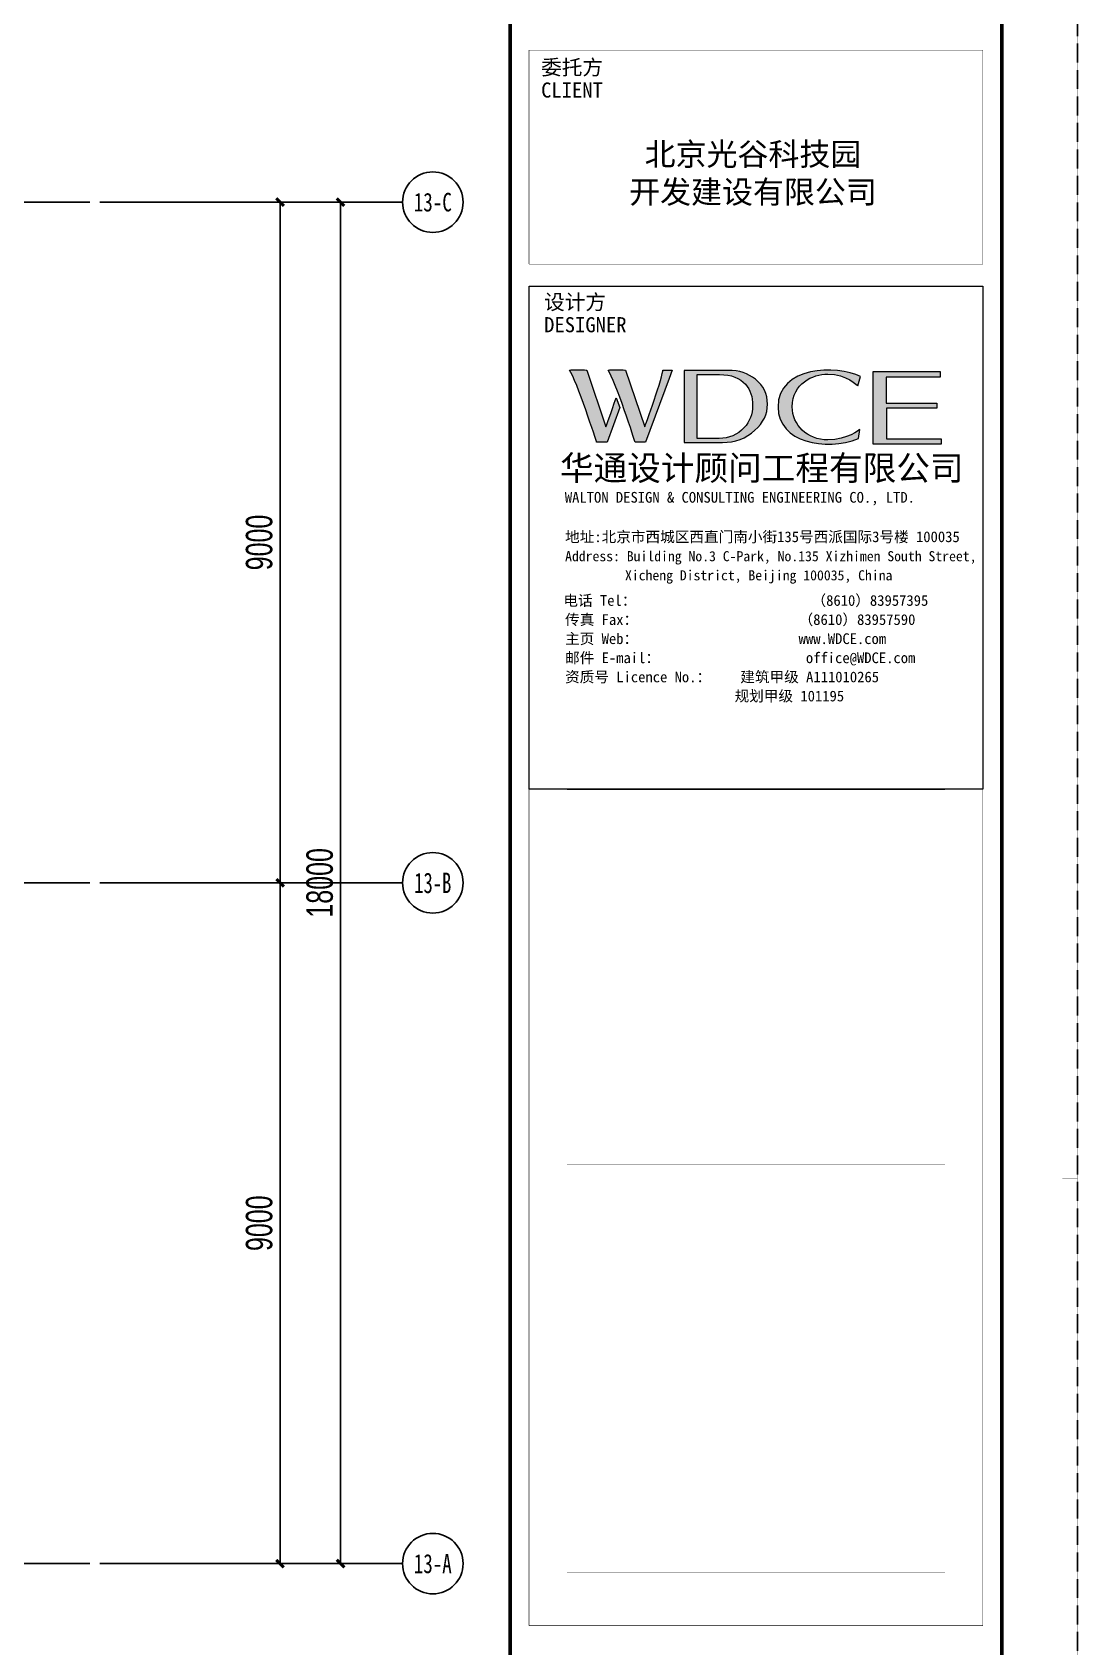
# Model space of a CAD drawing. Extents: x -67167 to 417929, y -86205 to 407116.
# Drawn here: x 143792 to 157610, y 114606 to 135950 of the extents above; entities that cross this region are included whole.
import ezdxf
from ezdxf.enums import TextEntityAlignment as Align

# ---------------------------------------------------------------- set-up
doc = ezdxf.new("R2010")
doc.units = 0
doc.header["$LTSCALE"] = 1000
doc.linetypes.add('DASH', pattern=[0.35, 0.25, -0.1])
doc.linetypes.add('DOTE', pattern=[2.42, 2, -0.2, 0.02, -0.2])
doc.layers.get('Defpoints').update_dxf_attribs({"color": 165})
for name, color, linetype in [('AXIS', 3, 'DOTE'), ('AXIS_TEXT', 7, 'Continuous'), ('s-beam', 4, 'DASH'), ('X-104 13#平面$0$01-标注_轴线坐标', 132, 'Continuous'), ('X-104 13#平面$0$02-TEXT_轴号', 7, 'Continuous')]:
    doc.layers.add(name, color=color, linetype=linetype)
doc.styles.add('COMPLEX', font='COMPLEX')
doc.styles.add('X-104 13#平面$0$_TCH_AXIS', font='STXIHEI.TTF', dxfattribs={"width": 0.75})
doc.styles.add('X-104 13#平面$0$_TCH_DIM_T3', font='', dxfattribs={"width": 0.705882})
doc.styles.add('图签信息$0$hwxh', font='STXIHEI.TTF')
doc.styles.add('图签信息$0$华文细黑', font='STXIHEI.TTF', dxfattribs={"height": 10})
doc.styles.get('X-104 13#平面$0$_TCH_DIM_T3').set_extended_font_data('FZXiHei I-Z08S')
doc.dimstyles.new('X-104 13#平面$0$_TCH_ARCH&&100', dxfattribs={"dimtxt": 350, "dimasz": 100, "dimexe": 250, "dimexo": 300, "dimgap": 100, "dimtad": 1, "dimdec": 0, "dimzin": 0, "dimdsep": 46, "dimtxsty": 'X-104 13#平面$0$_TCH_DIM_T3', "dimblk": 'X-104 13#平面$0$_ArchTick', "dimcen": 0.09, "dimclrt": 7, "dimazin": 2, "dimtfac": 1, "dimtdec": 0, "dimtix": 1, "dimtmove": 2, "dimatfit": 3, "dimfxl": 1, "dimtolj": 1, "dimtzin": 0, "dimarcsym": 0})

# ---------------------------------------------------------------- blocks, each defined once
blk = doc.blocks.new('_AXISO')
blk.add_circle((0, 0), 0.5)
at = {"layer": 'AXIS_TEXT', "style": 'COMPLEX', "width": 1.041667}
blk.add_attdef('A', text='', height=0.56, dxfattribs=at).set_placement((-0.25, -0.28), (0.25, -0.28), align=Align.FIT)
blk = doc.blocks.new('X-104 13#平面$0$_ArchTick')
at = {"color": 0, "linetype": 'ByBlock', "const_width": 0.4}
blk.add_lwpolyline([(-0.5, -0.5), (0.5, 0.5)], dxfattribs=at)
blk = doc.blocks.new('*D151')
at = {"layer": 'Defpoints', "color": 0, "transparency": 16777216}
for p in [(144567, 133705), (147867, 133705), (144567, 115705)]:
    blk.add_point(p, dxfattribs=at)
at = {"layer": 'X-104 13#平面$0$01-标注_轴线坐标', "color": 0, "lineweight": -2, "transparency": 16777216}
for p, q in [((144867, 133705), (148117, 133705)), ((147867, 115705), (147867, 133705)), ((144867, 115705), (148117, 115705))]:
    blk.add_line(p, q, dxfattribs=at)
at = {"layer": 'X-104 13#平面$0$01-标注_轴线坐标', "color": 0, "lineweight": -2, "transparency": 16777216, "xscale": 100, "yscale": 100, "zscale": 100}
for p, rotation in [((147867, 133705), 90), ((147867, 115705), 270)]:
    blk.add_blockref('X-104 13#平面$0$_ArchTick', p, dxfattribs=dict(at, rotation=rotation))
at = {"layer": 'X-104 13#平面$0$01-标注_轴线坐标', "color": 7, "transparency": 16777216, "insert": (147592, 124705), "char_height": 350, "attachment_point": 5, "rotation": 90, "style": 'X-104 13#平面$0$_TCH_DIM_T3'}
blk.add_mtext('\\A1;18000', dxfattribs=at)
blk = doc.blocks.new('*D152')
at = {"layer": 'Defpoints', "color": 0, "transparency": 16777216}
for p in [(144567, 124705), (147067, 124705), (144567, 115705)]:
    blk.add_point(p, dxfattribs=at)
at = {"layer": 'X-104 13#平面$0$01-标注_轴线坐标', "color": 0, "lineweight": -2, "transparency": 16777216}
for p, q in [((144867, 124705), (147317, 124705)), ((147067, 115705), (147067, 124705)), ((144867, 115705), (147317, 115705))]:
    blk.add_line(p, q, dxfattribs=at)
at = {"layer": 'X-104 13#平面$0$01-标注_轴线坐标', "color": 0, "lineweight": -2, "transparency": 16777216, "xscale": 100, "yscale": 100, "zscale": 100}
for p, rotation in [((147067, 124705), 90), ((147067, 115705), 270)]:
    blk.add_blockref('X-104 13#平面$0$_ArchTick', p, dxfattribs=dict(at, rotation=rotation))
at = {"layer": 'X-104 13#平面$0$01-标注_轴线坐标', "color": 7, "transparency": 16777216, "insert": (146792, 120205), "char_height": 350, "attachment_point": 5, "rotation": 90, "style": 'X-104 13#平面$0$_TCH_DIM_T3'}
blk.add_mtext('\\A1;9000', dxfattribs=at)
blk = doc.blocks.new('*D153')
at = {"layer": 'Defpoints', "color": 0, "transparency": 16777216}
for p in [(144567, 133705), (147067, 133705), (144567, 124705)]:
    blk.add_point(p, dxfattribs=at)
at = {"layer": 'X-104 13#平面$0$01-标注_轴线坐标', "color": 0, "lineweight": -2, "transparency": 16777216}
for p, q in [((144867, 133705), (147317, 133705)), ((147067, 124705), (147067, 133705)), ((144867, 124705), (147317, 124705))]:
    blk.add_line(p, q, dxfattribs=at)
at = {"layer": 'X-104 13#平面$0$01-标注_轴线坐标', "color": 0, "lineweight": -2, "transparency": 16777216, "xscale": 100, "yscale": 100, "zscale": 100}
for p, rotation in [((147067, 133705), 90), ((147067, 124705), 270)]:
    blk.add_blockref('X-104 13#平面$0$_ArchTick', p, dxfattribs=dict(at, rotation=rotation))
at = {"layer": 'X-104 13#平面$0$01-标注_轴线坐标', "color": 7, "transparency": 16777216, "insert": (146792, 129205), "char_height": 350, "attachment_point": 5, "rotation": 90, "style": 'X-104 13#平面$0$_TCH_DIM_T3'}
blk.add_mtext('\\A1;9000', dxfattribs=at)
blk = doc.blocks.new('图框-A1')
for points, const_width in [([(0, 0), (841, 0), (841, 594), (0, 594)], 0.05), ([(766, 584), (25, 584), (25, 10), (766, 10)], 0.5)]:
    blk.add_lwpolyline(points, close=True, dxfattribs=dict(const_width=const_width))
at = {"const_width": 0.05}
blk.add_lwpolyline([(841, 297), (839, 297)], dxfattribs=at)
blk = doc.blocks.new('图签信息$0$logo2')
h = blk.add_hatch(color=7)
h.paths.add_polyline_path([(19.021, -7.36), (15.845, -7.36), (15.845, -3.972), (18.974, -3.972), (18.974, -4.243), (16.461, -4.243), (16.461, -5.448), (18.811, -5.448), (18.811, -5.686), (16.474, -5.686), (16.474, -7.116), (19.021, -7.116)])
edge = h.paths.add_edge_path()
edge.add_spline(control_points=[(15.259, -4.206), (15.259, -4.206), (15.127, -4.646), (15.127, -4.646), (15.127, -4.646), (14.62, -4.101), (13.734, -4.101), (13.035, -4.101), (12.071, -4.537), (12.076, -5.621), (12.08, -6.488), (12.766, -7.164), (13.734, -7.168), (14.656, -7.172), (15.227, -6.68), (15.227, -6.68), (15.227, -6.68), (15.164, -7.108), (15.164, -7.108), (13.632, -7.703), (11.417, -7.291), (11.411, -5.643), (11.404, -3.721), (14.157, -3.665), (15.259, -4.206)], knot_values=[0, 0, 0, 0, 1, 1, 1, 2, 2, 2, 3, 3, 3, 4, 4, 4, 5, 5, 5, 6, 6, 6, 7, 7, 7, 8, 8, 8, 8], degree=3, periodic=0)
edge = h.paths.add_edge_path(flags=16)
edge.add_spline(control_points=[(10.229, -5.566), (10.229, -5.16), (10.12, -4.83), (9.897, -4.576), (9.63, -4.273), (9.228, -4.122), (8.69, -4.122), (8.69, -4.122), (7.638, -4.122), (7.638, -4.122), (7.638, -4.122), (7.638, -7.098), (7.638, -7.098), (7.638, -7.098), (8.663, -7.098), (8.663, -7.098), (9.133, -7.098), (9.519, -6.934), (9.823, -6.604), (10.095, -6.309), (10.229, -5.964), (10.229, -5.566)], knot_values=[0, 0, 0, 0, 1, 1, 1, 2, 2, 2, 3, 3, 3, 4, 4, 4, 5, 5, 5, 6, 6, 6, 7, 7, 7, 7], degree=3, periodic=0)
edge = h.paths.add_edge_path()
edge.add_spline(control_points=[(10.919, -5.505), (10.919, -5.962), (10.725, -6.366), (10.336, -6.719), (9.92, -7.098), (9.414, -7.288), (8.817, -7.288), (8.817, -7.288), (7.028, -7.288), (7.028, -7.288), (7.028, -7.288), (7.028, -3.925), (7.028, -3.925), (7.028, -3.925), (9.095, -3.925), (9.095, -3.925), (9.593, -3.925), (10.015, -4.063), (10.363, -4.34), (10.733, -4.637), (10.919, -5.026), (10.919, -5.505)], knot_values=[0, 0, 0, 0, 1, 1, 1, 2, 2, 2, 3, 3, 3, 4, 4, 4, 5, 5, 5, 6, 6, 6, 7, 7, 7, 7], degree=3, periodic=0)
at = {"lineweight": 0}
blk.add_lwpolyline([(19.021, -7.36), (15.845, -7.36), (15.845, -3.972), (18.974, -3.972), (18.974, -4.243), (16.461, -4.243), (16.461, -5.448), (18.811, -5.448), (18.811, -5.686), (16.474, -5.686), (16.474, -7.116), (19.021, -7.116), (19.021, -7.36)], dxfattribs=at)
for points, knots in [([(15.259, -4.206), (15.259, -4.206), (15.127, -4.646), (15.127, -4.646), (15.127, -4.646), (14.62, -4.101), (13.734, -4.101), (13.035, -4.101), (12.071, -4.537), (12.076, -5.621), (12.08, -6.488), (12.766, -7.164), (13.734, -7.168), (14.656, -7.172), (15.227, -6.68), (15.227, -6.68), (15.227, -6.68), (15.164, -7.108), (15.164, -7.108), (13.632, -7.703), (11.417, -7.291), (11.411, -5.643), (11.404, -3.721), (14.157, -3.665), (15.259, -4.206)], [0, 0, 0, 0, 1, 1, 1, 2, 2, 2, 3, 3, 3, 4, 4, 4, 5, 5, 5, 6, 6, 6, 7, 7, 7, 8, 8, 8, 8]), ([(10.919, -5.505), (10.919, -5.962), (10.725, -6.366), (10.336, -6.719), (9.92, -7.098), (9.414, -7.288), (8.817, -7.288), (8.817, -7.288), (7.028, -7.288), (7.028, -7.288), (7.028, -7.288), (7.028, -3.925), (7.028, -3.925), (7.028, -3.925), (9.095, -3.925), (9.095, -3.925), (9.593, -3.925), (10.015, -4.063), (10.363, -4.34), (10.733, -4.637), (10.919, -5.026), (10.919, -5.505)], [0, 0, 0, 0, 1, 1, 1, 2, 2, 2, 3, 3, 3, 4, 4, 4, 5, 5, 5, 6, 6, 6, 7, 7, 7, 7]), ([(10.229, -5.566), (10.229, -5.16), (10.12, -4.83), (9.897, -4.576), (9.63, -4.273), (9.228, -4.122), (8.69, -4.122), (8.69, -4.122), (7.638, -4.122), (7.638, -4.122), (7.638, -4.122), (7.638, -7.098), (7.638, -7.098), (7.638, -7.098), (8.663, -7.098), (8.663, -7.098), (9.133, -7.098), (9.519, -6.934), (9.823, -6.604), (10.095, -6.309), (10.229, -5.964), (10.229, -5.566)], [0, 0, 0, 0, 1, 1, 1, 2, 2, 2, 3, 3, 3, 4, 4, 4, 5, 5, 5, 6, 6, 6, 7, 7, 7, 7])]:
    blk.add_open_spline(points, degree=3, knots=knots, dxfattribs=at)
blk = doc.blocks.new('图签信息$0$logo1')
h = blk.add_hatch(color=8)
edge = h.paths.add_edge_path()
edge.add_spline(control_points=[(3.863, -5.205), (3.635, -5.88), (3.386, -6.562), (3.386, -6.562), (3.386, -6.562), (2.503, -3.908), (2.503, -3.908), (2.503, -3.908), (1.802, -3.905), (1.687, -3.908), (2.021, -4.386), (2.952, -7.271), (2.952, -7.271), (2.952, -7.271), (3.437, -7.271), (3.437, -7.271), (3.437, -7.271), (4.032, -5.659), (4.032, -5.659), (4.032, -5.659), (3.863, -5.205), (3.863, -5.205)], knot_values=[0, 0, 0, 0, 1, 1, 1, 2, 2, 2, 3, 3, 3, 4, 4, 4, 5, 5, 5, 6, 6, 6, 7, 7, 7, 7], degree=3, periodic=0)
h = blk.add_hatch(color=7)
edge = h.paths.add_edge_path()
edge.add_spline(control_points=[(6.038, -3.908), (6.09, -4.101), (5.198, -6.562), (5.198, -6.562), (5.198, -6.562), (4.302, -3.908), (4.302, -3.908), (4.302, -3.908), (3.6, -3.905), (3.486, -3.908), (3.821, -4.386), (4.751, -7.271), (4.751, -7.271), (4.751, -7.271), (5.236, -7.271), (5.236, -7.271), (5.236, -7.271), (6.333, -4.3), (6.333, -4.3), (6.333, -4.3), (6.482, -3.908), (6.482, -3.908), (6.482, -3.908), (6.214, -3.914), (6.038, -3.908)], knot_values=[0, 0, 0, 0, 1, 1, 1, 2, 2, 2, 3, 3, 3, 4, 4, 4, 5, 5, 5, 6, 6, 6, 7, 7, 7, 8, 8, 8, 8], degree=3, periodic=0)
at = {"color": 8, "lineweight": 0}
blk.add_open_spline([(3.863, -5.205), (3.635, -5.88), (3.386, -6.562), (3.386, -6.562), (3.386, -6.562), (2.503, -3.908), (2.503, -3.908), (2.503, -3.908), (1.802, -3.905), (1.687, -3.908), (2.021, -4.386), (2.952, -7.271), (2.952, -7.271), (2.952, -7.271), (3.437, -7.271), (3.437, -7.271), (3.437, -7.271), (4.032, -5.659), (4.032, -5.659), (4.032, -5.659), (3.863, -5.205), (3.863, -5.205)], degree=3, knots=[0, 0, 0, 0, 1, 1, 1, 2, 2, 2, 3, 3, 3, 4, 4, 4, 5, 5, 5, 6, 6, 6, 7, 7, 7, 7], dxfattribs=at)
at = {"lineweight": 0}
blk.add_open_spline([(6.038, -3.908), (6.09, -4.101), (5.198, -6.562), (5.198, -6.562), (5.198, -6.562), (4.302, -3.908), (4.302, -3.908), (4.302, -3.908), (3.6, -3.905), (3.486, -3.908), (3.821, -4.386), (4.751, -7.271), (4.751, -7.271), (4.751, -7.271), (5.236, -7.271), (5.236, -7.271), (5.236, -7.271), (6.333, -4.3), (6.333, -4.3), (6.333, -4.3), (6.482, -3.908), (6.482, -3.908), (6.482, -3.908), (6.214, -3.914), (6.038, -3.908)], degree=3, knots=[0, 0, 0, 0, 1, 1, 1, 2, 2, 2, 3, 3, 3, 4, 4, 4, 5, 5, 5, 6, 6, 6, 7, 7, 7, 8, 8, 8, 8], dxfattribs=at)
blk.add_blockref('图签信息$0$logo2', (0, 0))
blk = doc.blocks.new('图签信息$0$时间-logo')
at = {"layer": 'Defpoints', "lineweight": 0}
blk.add_lwpolyline([(0, -23.457), (-21.166, -23.457), (-21.166, 0), (0, 0), (0, -23.457)], dxfattribs=at)
blk.add_blockref('图签信息$0$logo1', (-20.967, 0))
at = {"style": '图签信息$0$hwxh'}
for s, height, p in [('华通设计顾问工程有限公司 ', 1.15, (-19.726, -9.054)), ('WALTON DESIGN & CONSULTING ENGINEERING CO., LTD.', 0.5, (-19.497, -10.096)), ('地址:北京市西城区西直门南小街135号西派国际3号楼 100035', 0.5, (-19.485, -11.936)), ('Address: Building No.3 C-Park, No.135 Xizhimen South Street, ', 0.47, (-19.485, -12.827)), ('Xicheng District, Beijing 100035, China ', 0.47, (-16.691, -13.718)), ('电话 Tel：                        （8610）83957395 ', 0.5, (-19.564, -14.906)), ('传真 Fax：                      （8610）83957590 ', 0.5, (-19.485, -15.798)), ('主页 Web：                      www.WDCE.com ', 0.5, (-19.485, -16.689)), ('邮件 E-mail：                    office@WDCE.com ', 0.5, (-19.485, -17.58)), ('资质号 Licence No.：    建筑甲级 A111010265 ', 0.5, (-19.485, -18.472)), ('   规划甲级 101195', 0.5, (-12.602, -19.363))]:
    blk.add_text(s, height=height, dxfattribs=at).set_placement(p)
blk = doc.blocks.new('图签信息')
at = {"const_width": 0.5}
blk.add_lwpolyline([(-65, 0), (0, 0), (0, 500.5), (-65, 500.5)], close=True, dxfattribs=at)
at = {"const_width": 0.05}
for points in [[(-2.5, 407.85), (-2.5, 436.12), (-62.5, 436.12), (-62.5, 407.85)], [(-62.5, 407.85), (-2.5, 407.85)], [(-62.5, 404.92), (-62.5, 227.83)], [(-62.5, 404.92), (-2.5, 404.92)], [(-62.5, 227.83), (-2.5, 227.83), (-2.5, 404.92)], [(-57.5, 338.36), (-7.5, 338.36)], [(-57.5, 288.83), (-7.5, 288.83)], [(-57.5, 234.85), (-7.5, 234.85)], [(-62.5, 227.83), (-2.5, 227.83)]]:
    blk.add_lwpolyline(points, dxfattribs=at)
at = {"ltscale": 0.001, "xscale": 2.834689937531524, "yscale": 2.834689937531524, "zscale": 2.834689937531524}
blk.add_blockref('图签信息$0$时间-logo', (-2.5, 404.92), dxfattribs=at)
at = {"style": '图签信息$0$华文细黑'}
for s, p in [('委托方', (-60.9, 434.86)), ('CLIENT', (-60.9, 431.86)), ('设计方', (-60.5, 403.83)), ('DESIGNER', (-60.5, 400.83))]:
    blk.add_text(s, height=2, dxfattribs=at).set_placement(p, align=Align.TOP_LEFT)
at = {"color": 4, "ltscale": 0.001, "insert": (-32.9, 419.71), "char_height": 3, "width": 58.4895, "attachment_point": 5, "style": '图签信息$0$华文细黑'}
blk.add_mtext('北京光谷科技园\\P开发建设有限公司', dxfattribs=at)
blk = doc.blocks.new('图签-A1')
at = {"color": 2}
blk.add_blockref('图签信息', (0, 0), dxfattribs=at)

msp = doc.modelspace()

# ---------------------------------------------------------------- linework, layer by layer
at = {"layer": 'AXIS'}
for p, q in [((144550.704, 133704.846), (81217.267, 133704.845)), ((144550.704, 124704.846), (81217.267, 124704.845)), ((144550.704, 115704.846), (81217.267, 115704.845))]:
    msp.add_line(p, q, dxfattribs=at)
at = {"layer": 's-beam'}
msp.add_lwpolyline([(73507.761, 150501.127), (157607.761, 150501.128), (157607.762, 91101.128), (73507.762, 91101.127)], close=True, dxfattribs=at)
at = {"layer": 'X-104 13#平面$0$01-标注_轴线坐标'}
for p, q in [((144685.753, 133704.846), (148685.753, 133704.846)), ((144685.753, 124704.846), (148685.753, 124704.846)), ((144685.753, 115704.846), (148685.753, 115704.846))]:
    msp.add_line(p, q, dxfattribs=at)

# ---------------------------------------------------------------- block references
at = {"xscale": 99.99999999999991, "yscale": 99.99999999999991, "zscale": 99.99999999999991, "rotation": 6.766459210986319e-07}
msp.add_blockref('图框-A1', (73507.762, 91101.127), dxfattribs=at)
at = {"xscale": 100, "yscale": 100, "zscale": 100}
msp.add_blockref('图签-A1', (156607.762, 92101.127), dxfattribs=at)
at = {"layer": 'X-104 13#平面$0$01-标注_轴线坐标'}
ref = msp.add_blockref('_AXISO', (149085.753, 133704.846), dxfattribs=dict(at, xscale=799.9999999999995, yscale=799.9999999999995, zscale=799.9999999999995, rotation=6.766459210986319e-07))
ref.add_attrib('A', '13-C', dxfattribs={"layer": 'X-104 13#平面$0$02-TEXT_轴号', "height": 246.186, "rotation": 0.0000007, "style": 'X-104 13#平面$0$_TCH_AXIS', "width": 0.677407}).set_placement((148834.261, 133581.753), (149337.245, 133581.753), align=Align.FIT)
ref = msp.add_blockref('_AXISO', (149085.753, 124704.846), dxfattribs=dict(at, xscale=799.9999999999995, yscale=799.9999999999995, zscale=799.9999999999995, rotation=6.766459210986319e-07))
ref.add_attrib('A', '13-B', dxfattribs={"layer": 'X-104 13#平面$0$02-TEXT_轴号', "height": 270.9983, "rotation": 0.0000007, "style": 'X-104 13#平面$0$_TCH_AXIS', "width": 0.670726}).set_placement((148840.723, 124569.347), (149330.784, 124569.347), align=Align.FIT)
ref = msp.add_blockref('_AXISO', (149085.753, 115704.846), dxfattribs=dict(at, xscale=799.9999999999995, yscale=799.9999999999995, zscale=799.9999999999995, rotation=6.766459210986319e-07))
ref.add_attrib('A', '13-A', dxfattribs={"layer": 'X-104 13#平面$0$02-TEXT_轴号', "height": 253.0161, "rotation": 0.0000007, "style": 'X-104 13#平面$0$_TCH_AXIS', "width": 0.676587}).set_placement((148835.962, 115578.338), (149335.545, 115578.338), align=Align.FIT)

# ---------------------------------------------------------------- dimensions: what is measured, and where the dimension line sits
for p1, p2, distance, picture, middle in [((144567.298, 115704.846), (144567.298, 133704.846), -3300, '*D151', (147592.298, 124704.846)), ((144567.298, 124704.846), (144567.298, 133704.846), -2500, '*D153', (146792.298, 129204.846)), ((144567.298, 115704.846), (144567.298, 124704.846), -2500, '*D152', (146792.298, 120204.846))]:
    dim = msp.add_aligned_dim(p1=p1, p2=p2, distance=distance, dimstyle='X-104 13#平面$0$_TCH_ARCH&&100', dxfattribs=at)
    dim.commit()
    dim.dimension.update_dxf_attribs({"geometry": picture, "text_midpoint": middle})

doc.saveas('drawing.dxf')
